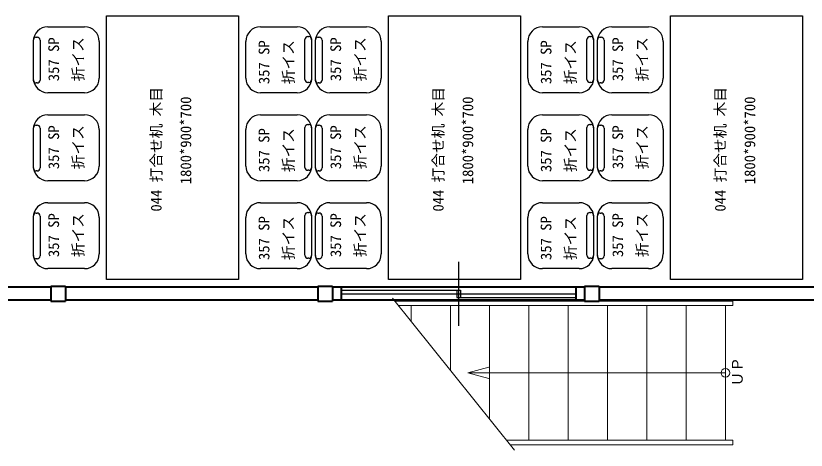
# Model space of a CAD drawing. Units: millimetres at full size, sheet at 1:50; details may follow other scales. Extents: x -9023 to 8922, y -7785 to 8042.
# Drawn here: x -547 to 4843, y -7695 to -4732 of the extents above; entities that cross this region are included whole.
import ezdxf
from ezdxf.enums import TextEntityAlignment as Align

# ---------------------------------------------------------------- set-up
doc = ezdxf.new("R2010")
doc.units = ezdxf.units.MM
doc.header["$LTSCALE"] = 50
for name, color, linetype, lineweight in [('0-1', 2, 'Continuous', 40), ('0-2', 3, 'Continuous', 35), ('0-3', 7, 'Continuous', 25), ('0-F', 4, 'Continuous', 18)]:
    doc.layers.add(name, color=color, linetype=linetype, lineweight=lineweight)
doc.styles.add('ＭＳ ゴシック', font='')
doc.styles.get('ＭＳ ゴシック').set_extended_font_data('MS Gothic')

msp = doc.modelspace()

# ---------------------------------------------------------------- linework, layer by layer
at = {"layer": '0-1', "color": 7, "lineweight": 25}
for p, q in [((2472.2, -6409.7), (2472.2, -6845.95)), ((1672.2, -6602.83), (2484.7, -6602.83)), ((1672.2, -6627.83), (3272.2, -6627.83)), ((2459.7, -6602.83), (2459.7, -6652.83)), ((2484.7, -6602.83), (2484.7, -6652.83)), ((2459.7, -6652.83), (3272.2, -6652.83))]:
    msp.add_line(p, q, dxfattribs=at)
at = {"layer": '0-1'}
for p, q in [((-307.8, -6582.83), (-1117.8, -6582.83)), ((-307.8, -6582.83), (-307.8, -6577.83)), ((-207.8, -6577.83), (-307.8, -6577.83)), ((-207.8, -6582.83), (-207.8, -6577.83)), ((1512.2, -6582.83), (-207.8, -6582.83)), ((1512.2, -6582.83), (1512.2, -6577.83)), ((1612.2, -6577.83), (1512.2, -6577.83)), ((1612.2, -6582.83), (1612.2, -6577.83)), ((3332.2, -6582.83), (1612.2, -6582.83)), ((1672.2, -6582.83), (1672.2, -6672.83)), ((3272.2, -6582.83), (3272.2, -6672.83)), ((3332.2, -6582.83), (3332.2, -6577.83)), ((3432.2, -6577.83), (3332.2, -6577.83)), ((3432.2, -6582.83), (3432.2, -6577.83)), ((5152.2, -6582.83), (3432.2, -6582.83)), ((-307.8, -6672.83), (-1117.8, -6672.83)), ((-307.8, -6677.83), (-207.8, -6677.83)), ((1512.2, -6672.83), (-207.8, -6672.83)), ((1512.2, -6677.83), (1612.2, -6677.83)), ((3332.2, -6672.83), (1612.2, -6672.83)), ((3332.2, -6677.83), (3432.2, -6677.83)), ((5152.2, -6672.83), (3432.2, -6672.83))]:
    msp.add_line(p, q, dxfattribs=at)
for points in [[(-307.8, -6582.83), (-307.8, -6672.83), (-307.8, -6677.83)], [(-207.8, -6582.83), (-207.8, -6672.83), (-207.8, -6677.83)], [(1512.2, -6582.83), (1512.2, -6672.83), (1512.2, -6677.83)], [(1612.2, -6582.83), (1612.2, -6672.83), (1612.2, -6677.83)], [(3332.2, -6582.83), (3332.2, -6672.83), (3332.2, -6677.83)], [(3432.2, -6582.83), (3432.2, -6672.83), (3432.2, -6677.83)]]:
    msp.add_lwpolyline(points, dxfattribs=at)
at = {"layer": '0-2', "color": 4, "lineweight": 18}
for p, q in [((2021.29, -6657.98), (2854.06, -7695.33)), ((4342.2, -6677.83), (2037.22, -6677.83)), ((4342.2, -6677.83), (4342.2, -6707.83)), ((4342.2, -6707.83), (2061.31, -6707.83)), ((2148.2, -6707.83), (2148.2, -6816.07)), ((2416.2, -6707.83), (2416.2, -7149.9)), ((2684.2, -6707.83), (2684.2, -7483.74)), ((2952.2, -6707.83), (2952.2, -7627.83)), ((3220.2, -6707.83), (3220.2, -7627.83)), ((3488.2, -6707.83), (3488.2, -7627.83)), ((3756.2, -6707.83), (3756.2, -7627.83)), ((4024.2, -6707.83), (4024.2, -7627.83)), ((4292.2, -6707.83), (4292.2, -7627.83)), ((4342.2, -7627.83), (2799.87, -7627.83)), ((4342.2, -7627.83), (4342.2, -7657.83)), ((4342.2, -7657.83), (2823.95, -7657.83))]:
    msp.add_line(p, q, dxfattribs=at)
at = {"layer": '0-3'}
for p, q in [((71.44, -4731.64), (521.44, -4731.64)), ((71.44, -6531.64), (71.44, -4731.64)), ((521.44, -4731.64), (971.44, -4731.64)), ((971.44, -4731.64), (971.44, -6531.64)), ((1994.81, -4731.64), (2444.81, -4731.64)), ((1994.81, -6531.64), (1994.81, -4731.64)), ((2444.81, -4731.64), (2894.81, -4731.64)), ((2894.81, -4731.64), (2894.81, -6531.64)), ((3918.19, -4731.64), (4368.19, -4731.64)), ((3918.19, -6531.64), (3918.19, -4731.64)), ((4368.19, -4731.64), (4818.19, -4731.64)), ((4818.19, -4731.64), (4818.19, -6531.64)), ((-328.56, -4806.64), (-78.56, -4806.64)), ((1121.44, -4806.64), (1371.44, -4806.64)), ((1594.81, -4806.64), (1844.82, -4806.64)), ((3044.81, -4806.64), (3294.81, -4806.64)), ((3518.19, -4806.64), (3768.19, -4806.64)), ((-428.56, -4897.61), (-428.56, -5169.89)), ((-408.56, -4877.61), (-401.99, -4877.61)), ((-381.99, -4897.61), (-381.99, -5169.89)), ((1424.87, -5165.67), (1424.87, -4893.4)), ((1444.87, -4873.4), (1451.44, -4873.4)), ((1471.44, -5165.67), (1471.44, -4893.4)), ((1494.81, -4897.61), (1494.81, -5169.89)), ((1514.82, -4877.61), (1521.38, -4877.61)), ((1541.38, -4897.61), (1541.38, -5169.89)), ((3348.25, -5165.67), (3348.25, -4893.4)), ((3368.25, -4873.4), (3374.81, -4873.4)), ((3394.81, -5165.67), (3394.81, -4893.4)), ((3418.19, -4897.61), (3418.19, -5169.89)), ((3438.19, -4877.61), (3444.76, -4877.61)), ((3464.75, -4897.61), (3464.75, -5169.89)), ((21.44, -4906.64), (21.44, -5156.64)), ((1021.44, -5156.64), (1021.44, -4906.64)), ((1944.82, -4906.64), (1944.82, -5156.64)), ((2944.81, -5156.64), (2944.81, -4906.64)), ((3868.19, -4906.64), (3868.19, -5156.64)), ((-401.99, -5189.89), (-408.56, -5189.89)), ((1451.44, -5185.67), (1444.87, -5185.67)), ((1521.38, -5189.89), (1514.82, -5189.89)), ((3374.81, -5185.67), (3368.25, -5185.67)), ((3444.76, -5189.89), (3438.19, -5189.89)), ((-78.56, -5256.64), (-328.56, -5256.64)), ((1371.44, -5256.64), (1121.44, -5256.64)), ((1844.82, -5256.64), (1594.81, -5256.64)), ((3294.81, -5256.64), (3044.81, -5256.64)), ((3768.19, -5256.64), (3518.19, -5256.64)), ((-328.56, -5406.64), (-78.56, -5406.64)), ((1121.44, -5406.64), (1371.44, -5406.64)), ((1594.81, -5406.64), (1844.82, -5406.64)), ((3044.81, -5406.64), (3294.81, -5406.64)), ((3518.19, -5406.64), (3768.19, -5406.64)), ((-428.56, -5497.61), (-428.56, -5769.89)), ((-408.56, -5477.61), (-401.99, -5477.61)), ((-381.99, -5497.61), (-381.99, -5769.89)), ((1424.87, -5765.67), (1424.87, -5493.4)), ((1444.87, -5473.4), (1451.44, -5473.4)), ((1471.44, -5765.67), (1471.44, -5493.4)), ((1494.81, -5497.61), (1494.81, -5769.89)), ((1514.82, -5477.61), (1521.38, -5477.61)), ((1541.38, -5497.61), (1541.38, -5769.89)), ((3348.25, -5765.67), (3348.25, -5493.4)), ((3368.25, -5473.4), (3374.81, -5473.4)), ((3394.81, -5765.67), (3394.81, -5493.4)), ((3418.19, -5497.61), (3418.19, -5769.89)), ((3438.19, -5477.61), (3444.76, -5477.61)), ((3464.75, -5497.61), (3464.75, -5769.89)), ((21.44, -5506.64), (21.44, -5756.64)), ((1021.44, -5756.64), (1021.44, -5506.64)), ((1944.82, -5506.64), (1944.82, -5756.64)), ((2944.81, -5756.64), (2944.81, -5506.64)), ((3868.19, -5506.64), (3868.19, -5756.64)), ((-401.99, -5789.89), (-408.56, -5789.89)), ((1451.44, -5785.67), (1444.87, -5785.67)), ((1521.38, -5789.89), (1514.82, -5789.89)), ((3374.81, -5785.67), (3368.25, -5785.67)), ((3444.76, -5789.89), (3438.19, -5789.89)), ((-78.56, -5856.64), (-328.56, -5856.64)), ((1371.44, -5856.64), (1121.44, -5856.64)), ((1844.82, -5856.64), (1594.81, -5856.64)), ((3294.81, -5856.64), (3044.81, -5856.64)), ((3768.19, -5856.64), (3518.19, -5856.64)), ((-328.56, -6006.64), (-78.56, -6006.64)), ((1121.44, -6006.64), (1371.44, -6006.64)), ((1594.81, -6006.64), (1844.82, -6006.64)), ((3044.81, -6006.64), (3294.81, -6006.64)), ((3518.19, -6006.64), (3768.19, -6006.64)), ((-408.56, -6077.61), (-401.99, -6077.61)), ((1444.87, -6073.4), (1451.44, -6073.4)), ((1514.82, -6077.61), (1521.38, -6077.61)), ((3368.25, -6073.4), (3374.81, -6073.4)), ((3438.19, -6077.61), (3444.76, -6077.61)), ((-428.56, -6097.61), (-428.56, -6369.89)), ((-381.99, -6097.61), (-381.99, -6369.89)), ((21.44, -6106.64), (21.44, -6356.64)), ((1021.44, -6356.64), (1021.44, -6106.64)), ((1424.87, -6365.67), (1424.87, -6093.4)), ((1471.44, -6365.67), (1471.44, -6093.4)), ((1494.81, -6097.61), (1494.81, -6369.89)), ((1541.38, -6097.61), (1541.38, -6369.89)), ((1944.82, -6106.64), (1944.82, -6356.64)), ((2944.81, -6356.64), (2944.81, -6106.64)), ((3348.25, -6365.67), (3348.25, -6093.4)), ((3394.81, -6365.67), (3394.81, -6093.4)), ((3418.19, -6097.61), (3418.19, -6369.89)), ((3464.75, -6097.61), (3464.75, -6369.89)), ((3868.19, -6106.64), (3868.19, -6356.64)), ((-401.99, -6389.89), (-408.56, -6389.89)), ((1451.44, -6385.67), (1444.87, -6385.67)), ((1521.38, -6389.89), (1514.82, -6389.89)), ((3374.81, -6385.67), (3368.25, -6385.67)), ((3444.76, -6389.89), (3438.19, -6389.89)), ((-78.56, -6456.64), (-328.56, -6456.64)), ((1371.44, -6456.64), (1121.44, -6456.64)), ((1844.82, -6456.64), (1594.81, -6456.64)), ((3294.81, -6456.64), (3044.81, -6456.64)), ((3768.19, -6456.64), (3518.19, -6456.64)), ((521.44, -6531.64), (71.44, -6531.64)), ((971.44, -6531.64), (521.44, -6531.64)), ((2444.81, -6531.64), (1994.81, -6531.64)), ((2894.81, -6531.64), (2444.81, -6531.64)), ((4368.19, -6531.64), (3918.19, -6531.64)), ((4818.19, -6531.64), (4368.19, -6531.64))]:
    msp.add_line(p, q, dxfattribs=at)
for centre, radius, start, end in [((-328.56, -4906.64), 100, 90, 180), ((-78.56, -4906.64), 100, 0, 90), ((1121.44, -4906.64), 100, 90, 180), ((1371.44, -4906.64), 100, 0, 90), ((1594.81, -4906.64), 100, 90, 180), ((1844.82, -4906.64), 100, 0, 90), ((3044.81, -4906.64), 100, 90, 180), ((3294.81, -4906.64), 100, 0, 90), ((3518.19, -4906.64), 100, 90, 180), ((3768.19, -4906.64), 100, 0, 90), ((-408.56, -4897.61), 20, 90, 180), ((-401.99, -4897.61), 20, 0, 90), ((1444.87, -4893.4), 20, 90, 180), ((1451.44, -4893.4), 20, 0, 90), ((1514.82, -4897.61), 20, 90, 180), ((1521.38, -4897.61), 20, 0, 90), ((3368.25, -4893.4), 20, 90, 180), ((3374.81, -4893.4), 20, 0, 90), ((3438.19, -4897.61), 20, 90, 180), ((3444.76, -4897.61), 20, 0, 90), ((-328.56, -5156.64), 100, 180, 270), ((-408.56, -5169.89), 20, 180, 270), ((-401.99, -5169.89), 20, 270, 0), ((-78.56, -5156.64), 100, 270, 0), ((1121.44, -5156.64), 100, 180, 270), ((1371.44, -5156.64), 100, 270, 0), ((1444.87, -5165.67), 20, 180, 270), ((1451.44, -5165.67), 20, 270, 0), ((1594.81, -5156.64), 100, 180, 270), ((1514.82, -5169.89), 20, 180, 270), ((1521.38, -5169.89), 20, 270, 0), ((1844.82, -5156.64), 100, 270, 0), ((3044.81, -5156.64), 100, 180, 270), ((3294.81, -5156.64), 100, 270, 0), ((3368.25, -5165.67), 20, 180, 270), ((3374.81, -5165.67), 20, 270, 0), ((3518.19, -5156.64), 100, 180, 270), ((3438.19, -5169.89), 20, 180, 270), ((3444.76, -5169.89), 20, 270, 0), ((3768.19, -5156.64), 100, 270, 0), ((-328.56, -5506.64), 100, 90, 180), ((-78.56, -5506.64), 100, 0, 90), ((1121.44, -5506.64), 100, 90, 180), ((1371.44, -5506.64), 100, 0, 90), ((1594.81, -5506.64), 100, 90, 180), ((1844.82, -5506.64), 100, 0, 90), ((3044.81, -5506.64), 100, 90, 180), ((3294.81, -5506.64), 100, 0, 90), ((3518.19, -5506.64), 100, 90, 180), ((3768.19, -5506.64), 100, 0, 90), ((-408.56, -5497.61), 20, 90, 180), ((-401.99, -5497.61), 20, 0, 90), ((1444.87, -5493.4), 20, 90, 180), ((1451.44, -5493.4), 20, 0, 90), ((1514.82, -5497.61), 20, 90, 180), ((1521.38, -5497.61), 20, 0, 90), ((3368.25, -5493.4), 20, 90, 180), ((3374.81, -5493.4), 20, 0, 90), ((3438.19, -5497.61), 20, 90, 180), ((3444.76, -5497.61), 20, 0, 90), ((-328.56, -5756.64), 100, 180, 270), ((-78.56, -5756.64), 100, 270, 0), ((1121.44, -5756.64), 100, 180, 270), ((1371.44, -5756.64), 100, 270, 0), ((1444.87, -5765.67), 20, 180, 270), ((1451.44, -5765.67), 20, 270, 0), ((1594.81, -5756.64), 100, 180, 270), ((1844.82, -5756.64), 100, 270, 0), ((3044.81, -5756.64), 100, 180, 270), ((3294.81, -5756.64), 100, 270, 0), ((3368.25, -5765.67), 20, 180, 270), ((3374.81, -5765.67), 20, 270, 0), ((3518.19, -5756.64), 100, 180, 270), ((3768.19, -5756.64), 100, 270, 0), ((-408.56, -5769.89), 20, 180, 270), ((-401.99, -5769.89), 20, 270, 0), ((1514.82, -5769.89), 20, 180, 270), ((1521.38, -5769.89), 20, 270, 0), ((3438.19, -5769.89), 20, 180, 270), ((3444.76, -5769.89), 20, 270, 0), ((-328.56, -6106.64), 100, 90, 180), ((-78.56, -6106.64), 100, 0, 90), ((1121.44, -6106.64), 100, 90, 180), ((1371.44, -6106.64), 100, 0, 90), ((1594.81, -6106.64), 100, 90, 180), ((1844.82, -6106.64), 100, 0, 90), ((3044.81, -6106.64), 100, 90, 180), ((3294.81, -6106.64), 100, 0, 90), ((3518.19, -6106.64), 100, 90, 180), ((3768.19, -6106.64), 100, 0, 90), ((-408.56, -6097.61), 20, 90, 180), ((-401.99, -6097.61), 20, 0, 90), ((1444.87, -6093.4), 20, 90, 180), ((1451.44, -6093.4), 20, 0, 90), ((1514.82, -6097.61), 20, 90, 180), ((1521.38, -6097.61), 20, 0, 90), ((3368.25, -6093.4), 20, 90, 180), ((3374.81, -6093.4), 20, 0, 90), ((3438.19, -6097.61), 20, 90, 180), ((3444.76, -6097.61), 20, 0, 90), ((-328.56, -6356.64), 100, 180, 270), ((-78.56, -6356.64), 100, 270, 0), ((1121.44, -6356.64), 100, 180, 270), ((1371.44, -6356.64), 100, 270, 0), ((1594.81, -6356.64), 100, 180, 270), ((1844.82, -6356.64), 100, 270, 0), ((3044.81, -6356.64), 100, 180, 270), ((3294.81, -6356.64), 100, 270, 0), ((3518.19, -6356.64), 100, 180, 270), ((3768.19, -6356.64), 100, 270, 0), ((-408.56, -6369.89), 20, 180, 270), ((-401.99, -6369.89), 20, 270, 0), ((1444.87, -6365.67), 20, 180, 270), ((1451.44, -6365.67), 20, 270, 0), ((1514.82, -6369.89), 20, 180, 270), ((1521.38, -6369.89), 20, 270, 0), ((3368.25, -6365.67), 20, 180, 270), ((3374.81, -6365.67), 20, 270, 0), ((3438.19, -6369.89), 20, 180, 270), ((3444.76, -6369.89), 20, 270, 0)]:
    msp.add_arc(centre, radius, start, end, dxfattribs=at)
at = {"layer": '0-F'}
msp.add_line((2534.65, -7167.83), (2679.54, -7206.65), dxfattribs=at)
msp.add_lwpolyline([(4292.2, -7167.83), (2534.65, -7167.83), (2679.54, -7129.01)], dxfattribs=at)
msp.add_circle((4292.2, -7167.83), 30, dxfattribs=at)

# ---------------------------------------------------------------- texts
at = {"layer": '0-3', "color": 4, "style": 'ＭＳ ゴシック'}
for s, p in [('357 SP', (-230.3, -5177.86)), ('折イス', (-64.36, -5177.86)), ('357 SP', (1204.13, -5197.82)), ('357 SP', (1693.07, -5177.86)), ('折イス', (1859.01, -5177.86)), ('357 SP', (3127.51, -5197.82)), ('357 SP', (3616.44, -5177.86)), ('折イス', (3782.38, -5177.86)), ('折イス', (1370.07, -5197.82)), ('折イス', (3293.45, -5197.82)), ('044 打合せ机 木目', (468.7, -6067.45)), ('044 打合せ机 木目', (2392.08, -6067.45)), ('044 打合せ机 木目', (4315.45, -6067.45)), ('1800*900*700', (670.78, -5880.9)), ('1800*900*700', (2594.16, -5880.9)), ('1800*900*700', (4517.53, -5880.9)), ('357 SP', (-230.3, -5777.86)), ('折イス', (-64.36, -5777.86)), ('357 SP', (1693.07, -5777.86)), ('折イス', (1859.01, -5777.86)), ('357 SP', (3616.44, -5777.86)), ('折イス', (3782.38, -5777.86)), ('357 SP', (1204.13, -5797.82)), ('折イス', (1370.07, -5797.82)), ('357 SP', (3127.51, -5797.82)), ('折イス', (3293.45, -5797.82)), ('357 SP', (-230.3, -6377.86)), ('折イス', (-64.36, -6377.86)), ('357 SP', (1693.07, -6377.86)), ('折イス', (1859.01, -6377.86)), ('357 SP', (3616.44, -6377.86)), ('折イス', (3782.38, -6377.86)), ('357 SP', (1204.13, -6397.82)), ('折イス', (1370.07, -6397.82)), ('357 SP', (3127.51, -6397.82)), ('折イス', (3293.45, -6397.82))]:
    msp.add_text(s, height=73.31, rotation=90, dxfattribs=at).set_placement(p, align=Align.BOTTOM_LEFT)
at = {"layer": '0-F', "style": 'ＭＳ ゴシック'}
msp.add_text('ＵＰ', height=73.31, rotation=90, dxfattribs=at).set_placement((4432.01, -7260.14), align=Align.BOTTOM_LEFT)

doc.saveas('drawing.dxf')
